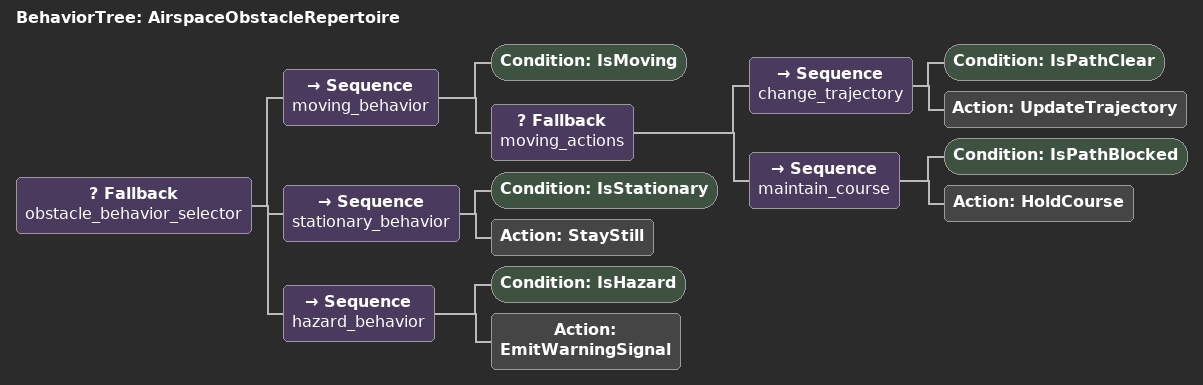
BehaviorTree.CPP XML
<root BTCPP_format="4">
  <BehaviorTree ID="AirspaceObstacleRepertoire">
    <Fallback name="obstacle_behavior_selector">

      <!-- Moving behavior: highest priority -->
      <Sequence name="moving_behavior">
        <Condition ID="IsMoving"/>
        <Fallback name="moving_actions">
          <Sequence name="change_trajectory">
            <Condition ID="IsPathClear"/>
            <Action ID="UpdateTrajectory"/>
          </Sequence>
          <Sequence name="maintain_course">
            <Condition ID="IsPathBlocked"/>
            <Action ID="HoldCourse"/>
          </Sequence>
        </Fallback>
      </Sequence>

      <!-- Stationary behavior: triggered when the obstacle is not moving -->
      <Sequence name="stationary_behavior">
        <Condition ID="IsStationary"/>
        <Action ID="StayStill"/>
      </Sequence>

      <!-- Hazard behavior: triggered when obstacle becomes a hazard -->
      <Sequence name="hazard_behavior">
        <Condition ID="IsHazard"/>
        <Action ID="EmitWarningSignal"/>
      </Sequence>

    </Fallback>
  </BehaviorTree>
</root>
